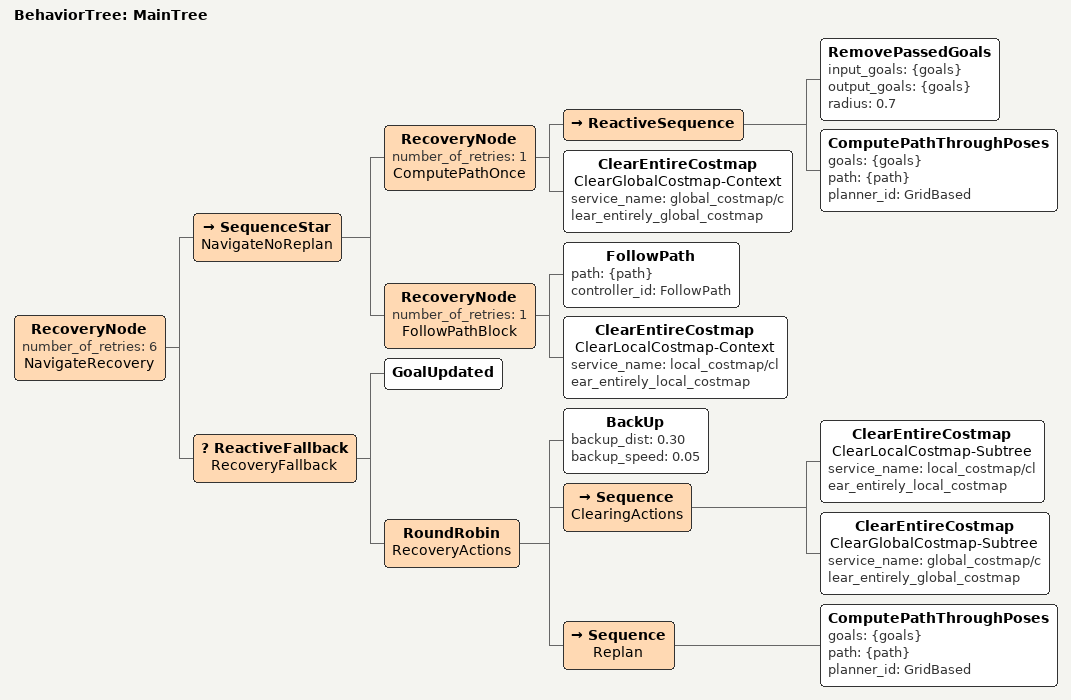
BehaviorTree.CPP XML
<root main_tree_to_execute="MainTree">
  <BehaviorTree ID="MainTree">
    <RecoveryNode number_of_retries="6" name="NavigateRecovery">
      <SequenceStar name="NavigateNoReplan">
        <RecoveryNode number_of_retries="1" name="ComputePathOnce">
          <ReactiveSequence>
            <RemovePassedGoals input_goals="{goals}" output_goals="{goals}" radius="0.7"/>
            <ComputePathThroughPoses goals="{goals}" path="{path}" planner_id="GridBased"/>
          </ReactiveSequence>
          <ClearEntireCostmap name="ClearGlobalCostmap-Context" service_name="global_costmap/clear_entirely_global_costmap"/>
        </RecoveryNode>
        <RecoveryNode number_of_retries="1" name="FollowPathBlock">
          <FollowPath path="{path}" controller_id="FollowPath"/>
          <ClearEntireCostmap name="ClearLocalCostmap-Context" service_name="local_costmap/clear_entirely_local_costmap"/>
        </RecoveryNode>
      </SequenceStar>
      <ReactiveFallback name="RecoveryFallback">
        <GoalUpdated/>
        <RoundRobin name="RecoveryActions">
          <BackUp backup_dist="0.30" backup_speed="0.05"/>
          <Sequence name="ClearingActions">
            <ClearEntireCostmap name="ClearLocalCostmap-Subtree" service_name="local_costmap/clear_entirely_local_costmap"/>
            <ClearEntireCostmap name="ClearGlobalCostmap-Subtree" service_name="global_costmap/clear_entirely_global_costmap"/>
          </Sequence>
          <Sequence name="Replan">
            <ComputePathThroughPoses goals="{goals}" path="{path}" planner_id="GridBased"/>
          </Sequence>
        </RoundRobin>
      </ReactiveFallback>
    </RecoveryNode>
  </BehaviorTree>
</root>
